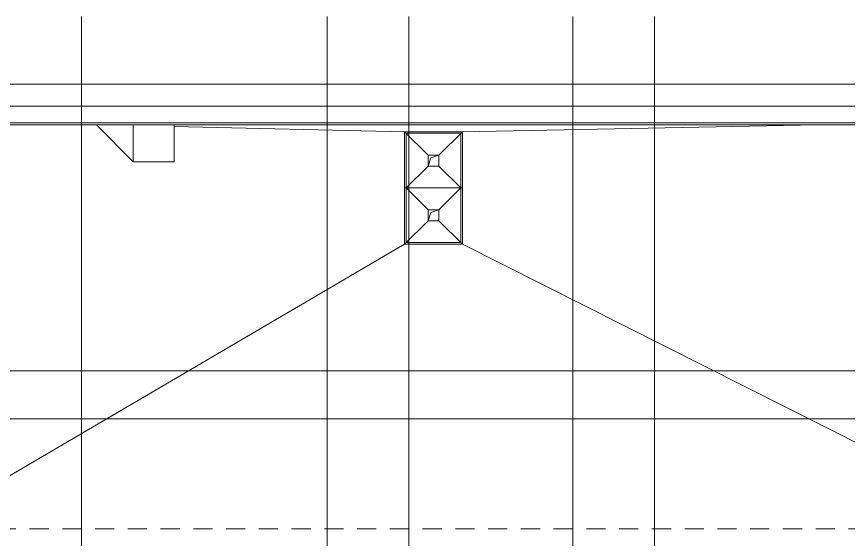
# Model space of a CAD drawing. Header units: millimetres. Extents: x 12986 to 523328, y -9759 to 30092.
# Drawn here: x 402255 to 417491, y 15195 to 24768 of the extents above; entities that cross this region are included whole.
import ezdxf

# ---------------------------------------------------------------- set-up
doc = ezdxf.new("R2010")
doc.units = ezdxf.units.MM
doc.linetypes.add('01 Штриховая _4 мм_', pattern=[600, 350, -250])
for name, color, linetype, lineweight in [('A-GENM', 7, 'Continuous', 9), ('A-ROOF', 7, 'Continuous', 9), ('G-ANNO-SYMB-1', 7, '01 Штриховая _4 мм_', 9), ('Оси-1', 7, 'Continuous', 20)]:
    doc.layers.add(name, color=color, linetype=linetype, lineweight=lineweight)

# ---------------------------------------------------------------- blocks, each defined once
blk = doc.blocks.new('парапет1 - парапет-18629556-АР1_1_Кладочный план 3 этажа')
at = {"layer": 'A-GENM'}
for p, q in [((-2411, 27400), (33928, 27400)), ((33219, 26691), (-1702, 26691)), ((-1665, 26654), (33182, 26654))]:
    blk.add_line(p, q, dxfattribs=at)
blk = doc.blocks.new('AR_Отверстие прямоугольное _в плите_ - AR_Отверстие прямоугольное _в плите_-V42-АР1_1_Кладочный план 3 этажа')
at = {"layer": 'A-GENM'}
for p, q in [((-100, -100), (-50, 50)), ((-50, 50), (100, 100))]:
    blk.add_line(p, q, dxfattribs=at)

msp = doc.modelspace()

# ---------------------------------------------------------------- linework, layer by layer
at = {"layer": 'A-ROOF'}
for p, q in [((404390.80888, 22110.74635), (403716.98686, 22784.56836)), ((404390.80888, 22784.56836), (404390.80888, 22110.74635)), ((405140.80854, 22110.74635), (405140.80854, 22784.56836)), ((409360.80852, 22660.74629), (405140.80854, 22754.10915)), ((410420.80852, 22660.74629), (416916.87448, 22784.3128)), ((409360.80852, 20600.74629), (409360.80852, 22660.74629)), ((409360.80852, 22660.74629), (410420.80852, 22660.74629)), ((409790.80852, 22230.74629), (409360.80852, 22660.74629)), ((409390.80852, 22630.74629), (409390.80852, 20630.74629)), ((409390.80852, 22630.74629), (410390.80852, 22630.74629)), ((409990.80852, 22230.74629), (410420.80852, 22660.74629)), ((410390.80852, 20630.74629), (410390.80852, 22630.74629)), ((410420.80852, 22660.74629), (410420.80852, 20600.74629)), ((404390.80888, 22110.74635), (405140.80854, 22110.74635)), ((409790.80852, 22030.74629), (409790.80852, 22230.74629)), ((409790.80852, 22230.74629), (409990.80852, 22230.74629)), ((409990.80852, 22230.74629), (409990.80852, 22030.74629)), ((409390.80852, 21630.74629), (409790.80852, 22030.74629)), ((409990.80852, 22030.74629), (409790.80852, 22030.74629)), ((409990.80852, 22030.74629), (410390.80852, 21630.74629)), ((410420.80852, 21630.74629), (409360.80852, 21630.74629)), ((409790.80852, 21230.74629), (409390.80852, 21630.74629)), ((410390.80852, 21630.74629), (409990.80852, 21230.74629)), ((409790.80852, 21030.74629), (409790.80852, 21230.74629)), ((409790.80852, 21230.74629), (409990.80852, 21230.74629)), ((409990.80852, 21230.74629), (409990.80852, 21030.74629)), ((409360.80852, 20600.74629), (409790.80852, 21030.74629)), ((409990.80852, 21030.74629), (409790.80852, 21030.74629)), ((409990.80852, 21030.74629), (410420.80852, 20600.74629)), ((394085.858, 11650.12747), (409360.80852, 20600.74629)), ((410420.80852, 20600.74629), (409360.80852, 20600.74629)), ((410390.80852, 20630.74629), (409390.80852, 20630.74629)), ((410420.80852, 20600.74629), (428440.80853, 11522.19206))]:
    msp.add_line(p, q, dxfattribs=at)
at = {"layer": 'G-ANNO-SYMB-1'}
msp.add_line((388692.26653, 15385.47035), (438359.01269, 15385.47035), dxfattribs=at)
at = {"layer": 'Оси-1'}
for p, q in [((403440.80852, -8019.25359), (403440.80852, 24767.68957)), ((407940.80852, -8019.25359), (407940.80852, 24767.68957)), ((409440.80852, -8019.25359), (409440.80852, 24767.68957)), ((412440.80852, -8019.25359), (412440.80852, 24767.68957)), ((413940.80852, -8019.25359), (413940.80852, 24767.68957)), ((389220.80855, 23130.74623), (521382.43658, 23130.74623)), ((389220.80855, 18280.74648), (521382.43658, 18280.74648)), ((389220.80855, 17400.74641), (521382.43658, 17400.74641))]:
    msp.add_line(p, q, dxfattribs=at)

# ---------------------------------------------------------------- block references
at = {"layer": 'A-GENM'}
for name, p in [('парапет1 - парапет-18629556-АР1_1_Кладочный план 3 этажа', (395430.80855, -3869.25359)), ('AR_Отверстие прямоугольное _в плите_ - AR_Отверстие прямоугольное _в плите_-V42-АР1_1_Кладочный план 3 этажа', (409890.80852, 22130.74629)), ('AR_Отверстие прямоугольное _в плите_ - AR_Отверстие прямоугольное _в плите_-V42-АР1_1_Кладочный план 3 этажа', (409890.80852, 21130.74629))]:
    msp.add_blockref(name, p, dxfattribs=at)

doc.saveas('drawing.dxf')
